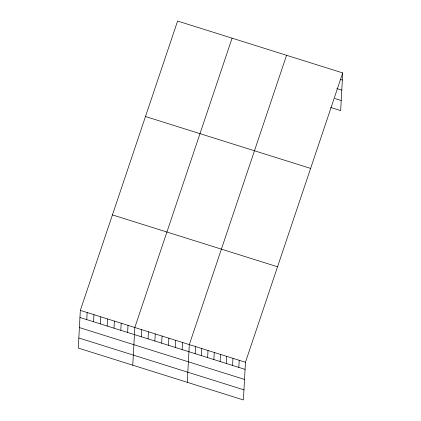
<?xml version="1.0" encoding="UTF-8"?>
<svg xmlns="http://www.w3.org/2000/svg" width="421" height="421" viewBox="0 0 421 421"><rect width="100%" height="100%" fill="white"/><g stroke="black" fill="none" stroke-linecap="round" stroke-linejoin="round"><path stroke-width="0.63" d="M80.332 310.388L78.29 348.078L243.412 399.95L245.448 362.26L342.71 72.922L177.588 21.05L80.332 310.388L245.448 362.26M86.758 319.618L87.142 312.529M93.573 321.76L93.957 314.666M100.382 323.902L100.766 316.808M107.192 326.038L107.576 318.944M114.002 328.18L114.386 321.086M120.816 330.317L121.201 323.228M127.626 332.458L128.01 325.365M132.778 365.196L134.82 327.506L232.082 38.169M141.251 336.737L141.635 329.643M148.06 338.879L148.445 331.785M154.87 341.015L155.254 333.927M161.68 343.157L162.064 336.063M168.495 345.299L168.879 338.205M175.304 347.436L175.689 340.342M182.114 349.577L182.498 342.483M187.271 382.315L189.308 344.625L286.569 55.288M195.165 353.677L195.549 346.583M201.401 355.634L201.785 348.541M207.637 357.592L208.021 350.504M213.879 359.555L214.263 352.461M220.115 361.513L220.499 354.419M226.351 363.476L226.735 356.382M232.592 365.433L232.976 358.339M238.828 367.391L239.212 360.302M342.71 72.922L340.668 110.612L330.685 107.476M340.452 79.427L342.326 80.016M336.789 88.547L341.778 90.11M334.979 98.556L341.215 100.514M145.498 116.533L310.614 168.405M112.428 214.905L277.544 266.777M79.948 317.481L245.064 369.354M79.401 327.575L244.522 379.447M78.838 337.979L243.959 389.851"/></g></svg>
